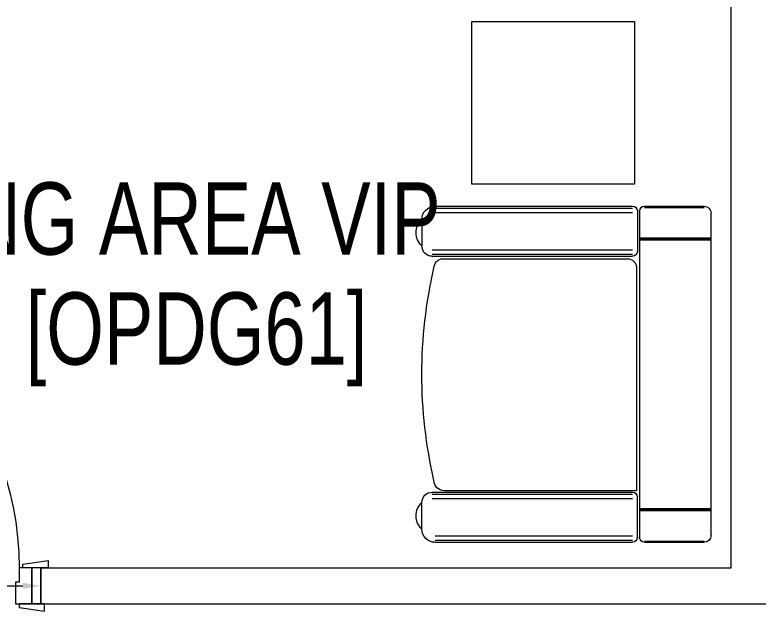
# Model space of a CAD drawing. Header units: millimetres. Extents: x -2143172 to 5255, y -610845 to 279739.
# Drawn here: x -1168226 to -1166169, y -582488 to -580838 of the extents above; entities that cross this region are included whole.
import ezdxf

# ---------------------------------------------------------------- set-up
doc = ezdxf.new("R2010")
doc.units = ezdxf.units.MM
doc.header["$LTSCALE"] = 30
doc.layers.get('0').update_dxf_attribs({"lineweight": 5})
doc.layers.get('Defpoints').update_dxf_attribs({"lineweight": 5})
for name, color, linetype, lineweight in [('72_EGR_BASE_TEXT', 7, 'Continuous', 5), ('dims.', 152, 'Continuous', 5), ('LOADING', 163, 'Continuous', 5), ('Walls', 32, 'Continuous', 5)]:
    doc.layers.add(name, color=color, linetype=linetype, lineweight=lineweight)
doc.layers.add('Wooden Joinery', color=7, linetype='Continuous', lineweight=5, true_color=0x521300)
doc.styles.add('SIMPLEX', font='SIMPLEX.shx', dxfattribs={"height": 150})
doc.styles.add('X3G_ENTITY_2587F2', font='swisscl.ttf', dxfattribs={"height": 200})
doc.styles.add('X3G_ENTITY_258862', font='swisscl.ttf', dxfattribs={"height": 200})
doc.dimstyles.new('Buk', dxfattribs={"dimtxt": 150, "dimasz": 50, "dimexe": 20, "dimexo": 25, "dimgap": 20, "dimtad": 1, "dimdec": 0, "dimrnd": 5, "dimdsep": 46, "dimtxsty": 'SIMPLEX', "dimcen": 0, "dimdle": 20, "dimclrd": 256, "dimclre": 256, "dimclrt": 256, "dimadec": 0, "dimazin": 0, "dimtfac": 0.0075, "dimtdec": 0, "dimtmove": 1, "dimatfit": 2, "dimldrblk": 'ARCHTICK', "dimfxl": 1, "dimtolj": 1, "dimtzin": 0, "dimlwd": -1, "dimlwe": -1, "dimarcsym": 0})

# ---------------------------------------------------------------- blocks, each defined once
blk = doc.blocks.new('*D373')
at = {"layer": 'Defpoints', "color": 0, "transparency": 16777216}
for p in [(-1169134, -582418.1, 0), (-1168154, -582418.1, 0), (-1168154, -582418.1)]:
    blk.add_point(p, dxfattribs=at)
at = {"layer": 'dims.', "linetype": 'Continuous', "transparency": 16777216}
for p, q in [((-1169134, -582393.1), (-1169134, -582398.1)), ((-1168154, -582393.1), (-1168154, -582398.1))]:
    blk.add_line(p, q, dxfattribs=at)
at = {"layer": 'dims.', "transparency": 16777216}
blk.add_line((-1169084, -582418.1), (-1168204, -582418.1), dxfattribs=at)
for points in [[(-1169084, -582409.8), (-1169084, -582426.5), (-1169134, -582418.1)], [(-1168204, -582409.8), (-1168204, -582426.5), (-1168154, -582418.1)]]:
    blk.add_solid(points, dxfattribs=at)
at = {"layer": 'dims.', "transparency": 16777216, "insert": (-1168644, -582323.1), "char_height": 150, "attachment_point": 5, "style": 'SIMPLEX'}
blk.add_mtext('\\A1;980', dxfattribs=at)
blk = doc.blocks.new('_ArchTick')
at = {"color": 0, "linetype": 'ByBlock', "const_width": 0.15}
blk.add_lwpolyline([(-0.5, -0.5), (0.5, 0.5)], dxfattribs=at)
blk = doc.blocks.new('A$C72370EFE')
at = {"layer": 'Wooden Joinery'}
for p, q in [((-0.01, -0.04), (-0.02, -0.04)), ((-0.01, -0.03), (-0.01, -0.07)), ((0, -0.03), (-0.01, -0.03)), ((0.04, -0.03), (0.05, -0.03)), ((0.05, -0.03), (0.05, -0.07)), ((0.05, -0.04), (0.06, -0.04)), ((-0.01, -0.06), (-0.02, -0.06)), ((0.05, -0.06), (0.06, -0.06)), ((-0.05, -0.07), (-0.05, -0.16)), ((-0.03, -0.07), (-0.03, -0.16)), ((0, -0.07), (-0.01, -0.07)), ((0.04, -0.07), (0.05, -0.07)), ((0.07, -0.07), (0.07, -0.16)), ((0.09, -0.07), (0.09, -0.16)), ((-0.01, -0.17), (-0.02, -0.17)), ((-0.01, -0.17), (-0.01, -0.19)), ((0.05, -0.17), (0.06, -0.17)), ((0.05, -0.17), (0.05, -0.19)), ((-0.01, -0.19), (-0.02, -0.19)), ((0.05, -0.19), (0.06, -0.19))]:
    blk.add_line(p, q, dxfattribs=at)
for centre, radius, start, end in [((-0.02, -0.07), 0.03, 90, 180), ((0.06, -0.07), 0.03, 0, 90), ((-0.02, -0.07), 0.01, 90, 180), ((0.06, -0.07), 0.01, 0, 90), ((-0.02, -0.16), 0.03, 180, 270), ((-0.02, -0.16), 0.01, 180, 270), ((0.06, -0.16), 0.01, 270, 0), ((0.06, -0.16), 0.03, 270, 0)]:
    blk.add_arc(centre, radius, start, end, dxfattribs=at)
blk = doc.blocks.new('A$C5DAD61B4')
at = {"layer": 'Wooden Joinery'}
for points in [[(80, 959.1), (80, 969.1), (10, 979.1), (10, 959.1)], [(940, 959.1), (940, 969.1), (1010, 979.1), (1010, 959.1)], [(70, 859.1), (70, 849.1), (0, 839.1), (0, 859.1)], [(120, 859.1), (120, 0), (80, 0), (80, 859.1)], [(950, 859.1), (950, 849.1), (1020, 839.1), (1020, 859.1)]]:
    blk.add_lwpolyline(points, close=True, dxfattribs=at)
for points in [[(45, 859.1), (45, 959.1), (20, 959.1), (20, 859.1), (45, 859.1)], [(45, 859.1), (80, 859.1), (80, 899.1), (90, 899.1), (90, 959.1), (45, 959.1), (45, 859.1)], [(975, 859.1), (940, 859.1), (940, 899.1), (930, 899.1), (930, 959.1), (975, 959.1), (975, 859.1)], [(975, 859.1), (975, 959.1), (1000, 959.1), (1000, 859.1), (975, 859.1)]]:
    blk.add_lwpolyline(points, dxfattribs=at)
blk.add_arc((80, 859.1), 860, 272.666, 0, dxfattribs=at)
at = {"layer": 'Wooden Joinery', "xscale": 999.9999999998854, "yscale": 999.9999999998854, "zscale": 999.9999999998854, "rotation": 180}
blk.add_blockref('A$C72370EFE', (120, 0), dxfattribs=at)
blk = doc.blocks.new('single seat')
at = {"layer": 'LOADING'}
for p, q in [((-972558.1, -381684), (-972723.2, -381684)), ((-972558.1, -381687.4), (-972723.2, -381687.4)), ((-971978.9, -381684), (-972525.2, -381684)), ((-971978.9, -381689.9), (-972525.2, -381689.9)), ((-972742.2, -381703.1), (-972742.2, -382595.5)), ((-972544.8, -381697.3), (-972544.8, -382601.1)), ((-972538.5, -381697.3), (-972538.5, -381809.5)), ((-971978.9, -381701.7), (-972525.2, -381701.7)), ((-971942.2, -381720.6), (-971942.2, -381794)), ((-972544.8, -381772.1), (-972742.2, -381772.1)), ((-972544.8, -381774.6), (-972742.2, -381774.6)), ((-972544.8, -381777.1), (-972742.2, -381777.1)), ((-971971, -381805.1), (-972525.2, -381805.1)), ((-971971, -381816.9), (-972525.2, -381816.9)), ((-971971, -381822.8), (-972525.2, -381822.8)), ((-972001, -381829.5), (-972511, -381829.5)), ((-972536.4, -381854.9), (-972536.4, -382471.4)), ((-972536.4, -382471.4), (-972003.7, -382471.4)), ((-972538.5, -382600.9), (-972538.5, -382488.7)), ((-971971, -382475.4), (-972525.2, -382475.4)), ((-971971, -382481.3), (-972525.2, -382481.3)), ((-971971, -382493.1), (-972525.2, -382493.1)), ((-971942.2, -382577.6), (-971942.2, -382504.2)), ((-972544.8, -382521), (-972742.2, -382521)), ((-972544.8, -382523.6), (-972742.2, -382523.6)), ((-972544.8, -382526.1), (-972742.2, -382526.1)), ((-971978.9, -382596.4), (-972525.2, -382596.4)), ((-972558.1, -382610.8), (-972723.2, -382610.8)), ((-972558.1, -382614.2), (-972723.2, -382614.2)), ((-971978.9, -382608.3), (-972525.2, -382608.3)), ((-971978.9, -382614.2), (-972525.2, -382614.2))]:
    blk.add_line(p, q, dxfattribs=at)
for centre, radius, start, end in [((-972723.2, -381703.1), 19.1, 90, 180), ((-972558.1, -381697.3), 13.3, 0, 90), ((-972525.2, -381697.3), 13.3, 90, 180), ((-971978.9, -381720.6), 36.6, 0, 90), ((-971976, -381757.3), 49.9, 312.6462, 47.3538), ((-971971, -381794), 28.8, 270, 0), ((-972525.2, -381809.5), 13.3, 180, 270), ((-972511, -381854.9), 25.3, 90, 180), ((-972001, -381854.9), 25.3, 0, 90), ((-973252.2, -382149.1), 1310, 347.0217, 12.9783), ((-972003.7, -382443.3), 28.1, 270, 0), ((-972525.2, -382488.7), 13.3, 90, 180), ((-971971, -382504.2), 28.8, 0, 90), ((-971976, -382540.9), 49.9, 312.6462, 47.3538), ((-972723.2, -382595.1), 19.1, 180, 270), ((-971978.9, -382577.6), 36.6, 270, 0), ((-972558.1, -382600.9), 13.3, 270, 0), ((-972525.2, -382600.9), 13.3, 180, 270)]:
    blk.add_arc(centre, radius, start, end, dxfattribs=at)

msp = doc.modelspace()

# ---------------------------------------------------------------- linework, layer by layer
at = {"layer": 'LOADING', "elevation": 0.1}
msp.add_lwpolyline([(-1166511, -581306.6), (-1166961, -581306.6), (-1166961, -580856.6), (-1166511, -580856.6)], close=True, dxfattribs=at)
at = {"layer": 'Walls'}
for p, q in [((-1166244, -582368.1, 0.1), (-1166244, -578988.1, 0.1)), ((-1168154, -582368.1, 0.1), (-1166244, -582368.1, 0.1)), ((-1168154, -582368.1, 0.1), (-1168154, -582468.1, 0.1)), ((-1168154, -582468.1, 0.1), (-1165009, -582468.1, 0.1))]:
    msp.add_line(p, q, dxfattribs=at)

# ---------------------------------------------------------------- block references
at = {"layer": 'LOADING', "xscale": -1}
msp.add_blockref('single seat', (-2139041.7, -199683.5, 0.1), dxfattribs=at)
at = {"layer": 'Wooden Joinery', "xscale": -1, "rotation": 180}
msp.add_blockref('A$C5DAD61B4', (-1169154, -581509.1, 0.1), dxfattribs=at)

# ---------------------------------------------------------------- texts
at = {"layer": '72_EGR_BASE_TEXT', "char_height": 200, "attachment_point": 2}
for s, insert, style in [('WAITING AREA VIP', (-1167987.3, -581301.8, 0.1), 'X3G_ENTITY_258862'), ('[OPDG61]', (-1167723, -581606.1, 0.1), 'X3G_ENTITY_2587F2')]:
    msp.add_mtext(s, dxfattribs=dict(at, insert=insert, style=style))

# ---------------------------------------------------------------- dimensions: what is measured, and where the dimension line sits
at = {"layer": 'dims.'}
dim = msp.add_linear_dim(base=(-1168154, -582418.1, 0.1), p1=(-1169134, -582418.1, 0.1), p2=(-1168154, -582418.1, 0.1), dimstyle='Buk', dxfattribs=at)
dim.commit()
dim.dimension.update_dxf_attribs({"geometry": '*D373', "text_midpoint": (-1168644, -582323.1, 0.1)})

doc.saveas('drawing.dxf')
